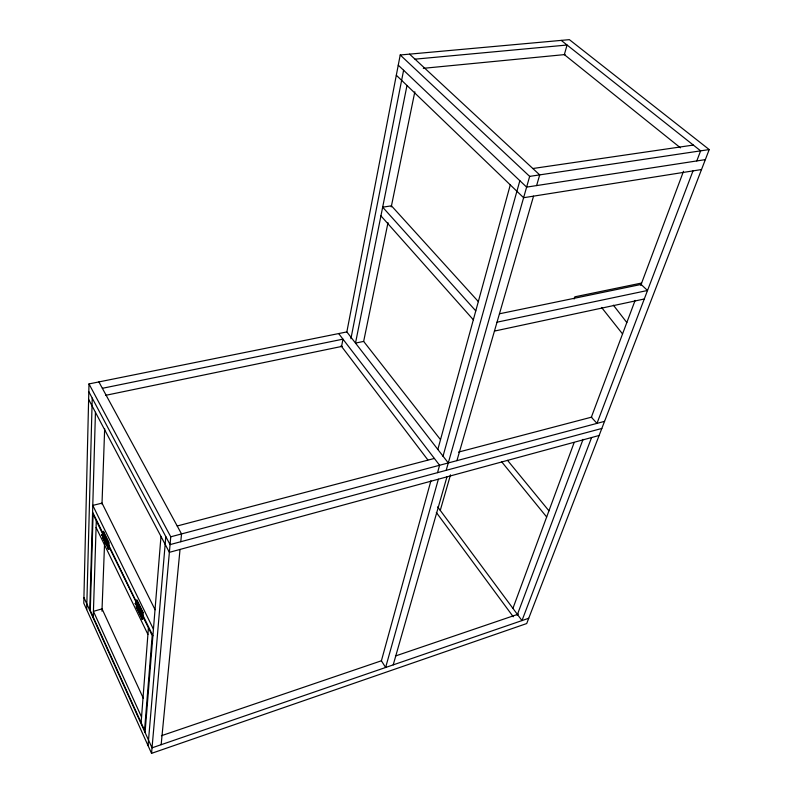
<?xml version="1.0" encoding="UTF-8"?>
<svg xmlns="http://www.w3.org/2000/svg" width="793" height="793" viewBox="0 0 793 793"><rect width="100%" height="100%" fill="white"/><g stroke="black" fill="none" stroke-linecap="round" stroke-linejoin="round"><path stroke-width="1.19" d="M346.848 331.92L88.994 383.921L83.79 603.186L151.542 753.35L526.701 623.546L709.21 149.57L569.374 39.65L400.217 54.985L346.848 331.92L448.283 462.943M86.685 609.599L92.226 398.116M89.768 610.402L95.447 412.301M93.247 617.083L96.3 520.862M101.99 504.14L104.666 428.745M108.116 546.625L102.614 534.541L102.109 535.116L103.05 534.611M136.574 603.037L102.912 534.323L103.506 531.379L109.057 542.739L108.78 549.361L102.773 538.13L102.842 536.266M103.377 534.7L103.506 531.379M101.96 611.175L104.577 543.165M108.294 549.49L108.373 547.626M107.491 546.754C107.65 549.242 107.858 543.126 108.572 542.868L103.021 531.508M136.763 606.586L136.079 606.704L142.155 619.214L142.661 619.065L143.137 612.483L137.02 599.974L136.327 602.918L142.879 615.646L142.254 616.488M142.155 619.214L142.353 616.439M136.515 600.113L142.621 612.632C142.7 615.18 140.212 617.955 142.046 616.567M141.114 722.671L148.42 627.878M145.05 732.445L160.979 536.435M148.053 745.628L165.806 536.613M151.542 753.35L170.753 536.802L88.994 383.921M161.148 744.706L180.031 549.43M180.774 541.728L181.528 533.937L98.897 381.929M341.565 346.462L342.963 339.156L102.366 388.302M350.912 338.7L403.607 70.24M406.987 85.485L355.502 343.091L363.66 341.406L388.005 222.655M391.236 206.904L414.838 91.79M108.284 547.18C106.153 547.289 109.424 544.92 108.978 546.724M108.254 546.575L108.403 545.891L107.987 546.645M108.363 545.683L108.8 546.367L107.6 546.813M135.484 603.741L136.455 603.195M142.453 616.885C140.044 617.618 142.988 614.377 142.324 616.25M437.835 449.453L510.276 184.888M438.37 479.19L385.626 667.488L381.403 660.787L430.926 480.727M437.538 472.658L439.59 465.253L338.68 333.566M442.97 456.381L519.851 180.695M446.181 470.328L529.665 176.383L400.217 54.985M564.338 54.628L567.064 45.023L415.007 59.168M393.209 664.881L446.965 476.851M440.264 510.385L450.513 474.819M456.907 460.644L533.54 196.149M536.603 185.582L539.706 174.886L409.594 54.142M574.082 299.011L574.816 296.83L641.636 283.032M512.922 608.37L574.122 442.633M517.185 615.12L583.053 439.352M591.281 417.386L635.124 300.388M640.764 285.361L683.497 171.308M591.598 437.528L521.982 620.582L437.667 506.886M693.003 170.901L596.98 423.373L591.35 417.207M696.789 160.929L700.625 150.848L561.216 40.393M142.958 616.478L142.72 615.824L141.59 616.349M105.241 539.488L104.309 539.646L105.568 539.091M107.451 544.048L106.51 544.117L107.471 543.681M138.854 608.528L137.893 608.637L138.884 608.172M141.213 613.643L140.341 613.742L141.323 613.187M141.233 613.851L140.044 613.732L141.58 613.019M138.785 608.846L137.605 608.717L139.013 607.934M107.392 544.355L106.242 544.186L107.432 543.403M104.626 538.943L104.042 539.765L105.182 539.805M108.235 541.857L108.245 542.134M102.614 535.027L101.682 534.601L103.12 534.095M102.783 535.384L101.851 534.958L103.288 534.452M528.733 618.262L152.028 747.839L83.929 597.516M161.395 735.726L381.403 660.787M395.439 655.999L518.315 614.149M142.086 616.022L142.611 615.864M142.621 612.632L143.137 612.483M136.515 603.354L135.99 603.503L142.106 615.665M137.585 602.71L137.625 602.323M599.111 435.486L169.375 552.334L88.628 399.385M601.818 428.458L170.059 544.613L88.806 391.692M170.753 536.802L604.553 421.361M177.206 525.987L434.366 458.443M458.503 452.099L591.766 417.098M108.641 546.129L107.63 546.397L102.099 535.037L103.11 534.769M136.802 606.932L137.001 607.944L136.951 607.19M494.445 331.087L644.283 298.991M497.033 322.186L647.514 290.486L641.101 284.449L499.481 313.79M105.558 395.35L342.11 346.353M136.049 602.531L135.207 603.671M135.96 604.058C134.255 604.365 136.039 602.135 136.783 603.136M105.895 542.055L105.479 541.639L106.361 541.401M105.885 542.253C104.22 542.511 105.945 540.32 106.668 541.361M701.518 169.543L523.608 197.715L396.322 75.226M705.344 159.621L526.611 187.118L398.255 65.165M529.665 176.383L709.21 149.57M532.846 168.522L693.33 145.069M423.323 68.327L565.092 54.548M137.635 605.396L136.485 606.467M103.477 537.743L103.169 536.911L104.458 536.821M139.082 611.621C139.717 614.278 137.972 609.49 140.351 610.511M103.437 537.535L104.151 536.871M140.103 610.679L139.172 611.294M137.665 605.683L136.812 606.348M564.289 54.588L680.463 147.835M478.427 301.677L391.455 205.833L382.662 207.181L475.78 310.876M380.927 215.855L473.342 319.777M507.51 460.327L548.944 510.831M501.602 461.714L546.664 516.986M139.964 606.734L139.964 607.17M601.56 307.436L622.555 333.942M363.868 341.674L440.184 439.263M613.385 305.166L626.827 322.543M341.049 345.788L427.814 459.871M436.319 512.456L513.249 616.766M105.836 543.096L105.647 542.848M155.091 609.767L102.029 503.129L92.781 505.409L153.446 629.216M92.583 512.08L137.823 604.881M141.055 611.502L152.91 635.808M108.175 544.533L108.919 546.06M102.743 534.105L93.088 514.27L90.283 610.541L144.554 730.244L152.187 635.609L142.512 615.745M105.082 539.855L106.183 542.125M106.549 542.888L108.036 545.931M136.664 604.752L141.124 613.911M104.597 539.389L107.62 545.594M135.474 603.651L141.56 616.171M103.615 538.715L105.271 542.134M107.779 547.299L108.78 549.361M137.09 607.597L142.661 619.065M96.082 527.454L147.914 634.4M143.384 698.395L102.049 608.885L93.425 611.353L141.55 717.06M106.203 538.011L106.103 537.852M104.061 538.655L103.338 538.229L103.655 538.953M103.506 533.302L103.784 534.234L103.506 533.302M105.588 537.565L105.865 538.497L105.608 537.515M107.67 541.837L107.947 542.769L107.689 541.788M137.03 602.016L137.367 602.997L137.03 602.016M139.32 606.704L139.657 607.686L139.32 606.704M141.62 611.413L141.947 612.394L141.679 611.363"/></g></svg>
